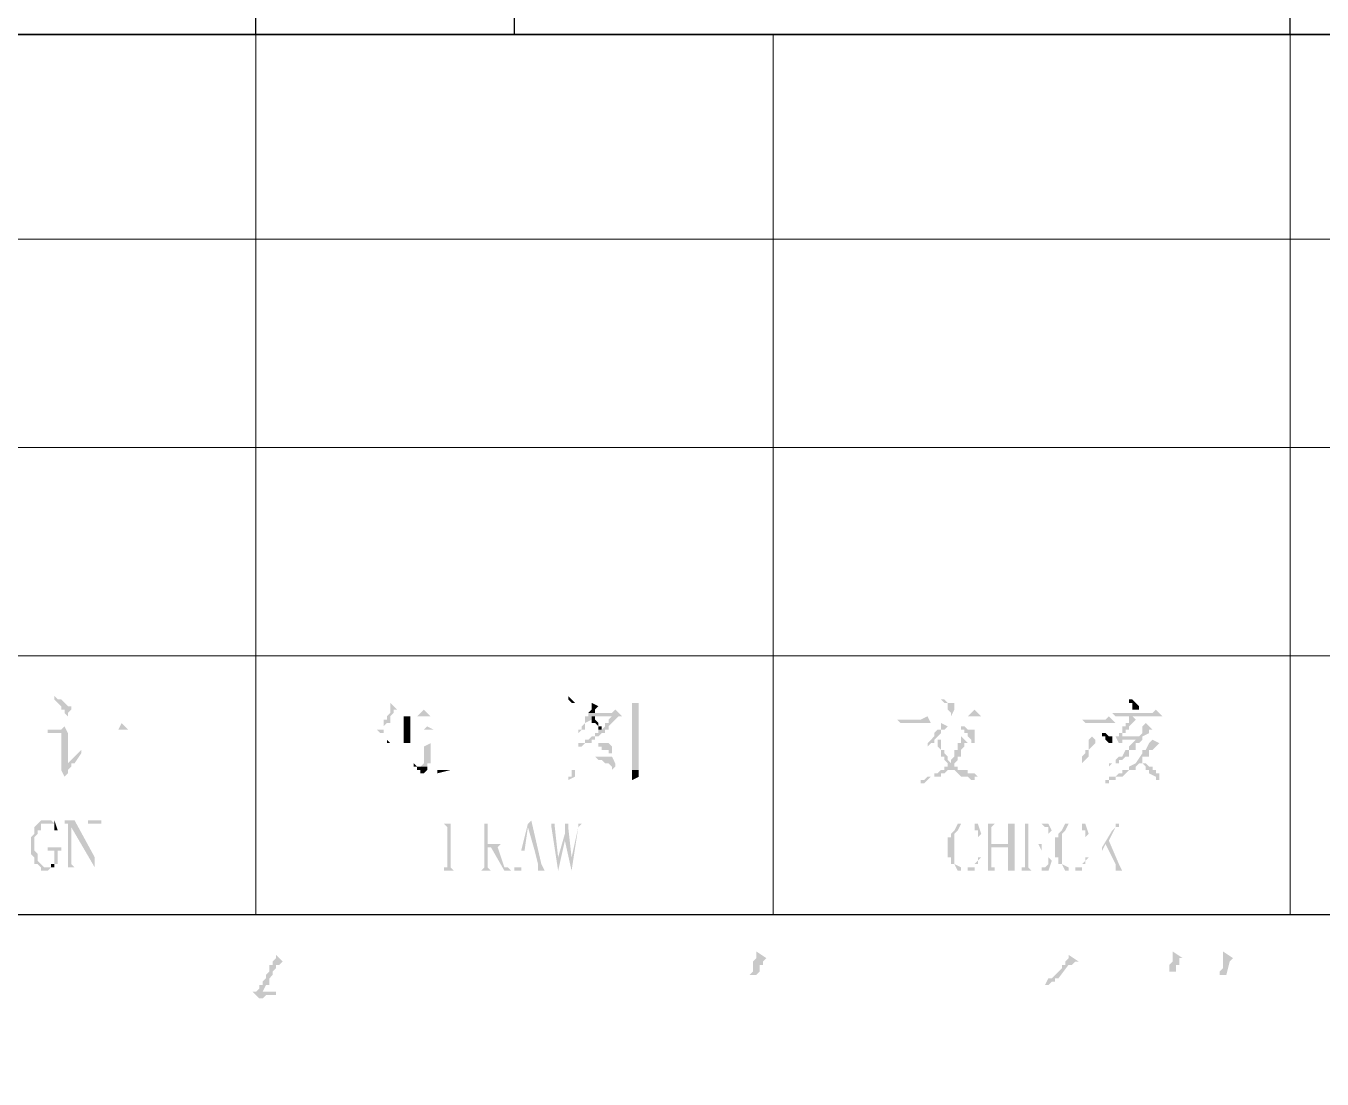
# Model space of a CAD drawing. Header units: millimetres. Extents: x -219 to 948, y -831 to -7.
# Drawn here: x 810.5 to 880, y -756.5 to -700.1 of the extents above; entities that cross this region are included whole.
import ezdxf

# ---------------------------------------------------------------- set-up
doc = ezdxf.new("R2010")
doc.units = ezdxf.units.MM
doc.layers.add('1', color=7, linetype='Continuous')

msp = doc.modelspace()

# ---------------------------------------------------------------- hatches: boundary and pattern name
h = msp.add_hatch(color=0)
h.dxf.hatch_style = 2
h.paths.add_polyline_path([(812.015, -735.989), (812.015, -736.169), (812.375, -736.529), (812.375, -736.709), (812.555, -736.709), (812.555, -736.889), (812.735, -737.069), (812.735, -736.889), (812.915, -736.709), (812.915, -736.529), (812.735, -736.529), (812.375, -736.169), (812.195, -736.169)])
h = msp.add_hatch(color=0)
h.dxf.hatch_style = 2
h.paths.add_polyline_path([(830.015, -736.349), (830.015, -736.529), (830.015, -736.889), (829.835, -737.069), (831.095, -737.069), (830.015, -737.069), (830.195, -736.889), (830.195, -736.709), (830.375, -736.709)])
h = msp.add_hatch(color=0)
h.dxf.hatch_style = 2
h.paths.add_polyline_path([(839.555, -735.989), (839.555, -736.169), (839.735, -736.349), (839.915, -736.349)])
h = msp.add_hatch(color=0)
h.dxf.hatch_style = 2
h.paths.add_polyline_path([(843.335, -736.349), (842.975, -736.349), (842.975, -739.949), (839.735, -739.949), (839.735, -740.309), (839.555, -740.309), (839.555, -740.489), (839.915, -740.309), (839.915, -739.949), (843.335, -739.949)])
h = msp.add_hatch(color=0)
h.dxf.hatch_style = 2
h.paths.add_polyline_path([(840.815, -736.349), (840.815, -736.529), (840.815, -736.709), (840.635, -736.889), (840.995, -736.889), (840.995, -736.709), (841.175, -736.529)])
h = msp.add_hatch(color=0)
h.dxf.hatch_style = 2
h.paths.add_polyline_path([(859.715, -736.169), (859.535, -736.169), (859.715, -736.349), (859.895, -736.349), (859.895, -736.709), (860.075, -736.889), (860.075, -737.069), (860.255, -736.709), (860.255, -736.529), (860.255, -736.349), (860.075, -736.349), (859.895, -736.349)])
h = msp.add_hatch(color=0)
h.dxf.hatch_style = 2
h.paths.add_polyline_path([(869.615, -736.169), (869.615, -736.349), (869.795, -736.349), (869.795, -736.709), (869.975, -736.709), (869.975, -736.889), (869.975, -736.709), (870.155, -736.709), (870.155, -736.529), (869.795, -736.169)])
h = msp.add_hatch(color=0)
h.dxf.hatch_style = 2
h.paths.add_polyline_path([(831.815, -736.709), (831.455, -737.069), (829.835, -737.069), (829.835, -737.249), (829.655, -737.249), (829.655, -737.429), (829.655, -737.789), (829.655, -737.609), (829.835, -737.429), (830.015, -737.429), (830.015, -737.249), (830.015, -737.069), (832.175, -737.069)])
h = msp.add_hatch(color=0)
h.dxf.hatch_style = 2
h.paths.add_polyline_path([(831.095, -737.789), (831.095, -737.069), (830.735, -737.069), (830.735, -737.789)])
h = msp.add_hatch(color=0)
h.dxf.hatch_style = 2
h.paths.add_polyline_path([(842.075, -736.709), (841.895, -736.889), (840.635, -736.889), (841.895, -737.069), (841.715, -737.249), (841.715, -737.429), (841.535, -737.429), (841.535, -737.609), (841.355, -737.789), (841.175, -737.789), (841.175, -737.969), (840.995, -737.969), (840.995, -738.149), (840.815, -738.149), (840.635, -738.329), (840.455, -738.329), (840.455, -738.509), (840.275, -738.509), (840.095, -738.509), (840.095, -738.689), (839.915, -738.689), (840.275, -738.689), (840.455, -738.509), (840.635, -738.509), (840.815, -738.509), (840.815, -738.329), (840.995, -738.329), (840.995, -738.149), (841.175, -738.149), (841.355, -737.969), (841.715, -737.969), (841.535, -737.969), (841.535, -737.789), (841.715, -737.789), (841.715, -737.609), (842.255, -737.069), (842.435, -737.069)])
h = msp.add_hatch(color=0)
h.dxf.hatch_style = 2
h.paths.add_polyline_path([(840.635, -736.889), (840.635, -737.069), (840.455, -737.069), (840.455, -737.249), (840.455, -737.429), (840.275, -737.609), (840.275, -737.789), (840.095, -737.789), (840.095, -737.969), (840.275, -737.789), (840.455, -737.789), (840.455, -737.609), (840.455, -737.429), (840.815, -737.249), (840.815, -737.069), (840.995, -737.069), (840.815, -737.069), (841.895, -737.069)])
h = msp.add_hatch(color=0)
h.dxf.hatch_style = 2
h.paths.add_polyline_path([(840.995, -737.069), (840.815, -737.069), (840.815, -737.429), (840.995, -737.429), (841.175, -737.609), (841.175, -737.789), (841.355, -737.789), (841.355, -737.609), (841.175, -737.609), (841.175, -737.429), (840.995, -737.249)])
h = msp.add_hatch(color=0)
h.dxf.hatch_style = 2
h.paths.add_polyline_path([(858.815, -737.069), (858.455, -737.249), (857.195, -737.249), (857.375, -737.429), (858.995, -737.429)])
h = msp.add_hatch(color=0)
h.dxf.hatch_style = 2
h.paths.add_polyline_path([(861.335, -736.709), (860.975, -737.069), (858.815, -737.069), (858.995, -737.069), (861.695, -737.069)])
h = msp.add_hatch(color=0)
h.dxf.hatch_style = 2
h.paths.add_polyline_path([(868.535, -737.069), (868.355, -737.249), (867.095, -737.249), (867.275, -737.429), (867.455, -737.429), (868.895, -737.429)])
h = msp.add_hatch(color=0)
h.dxf.hatch_style = 2
h.paths.add_polyline_path([(871.055, -736.709), (870.875, -736.889), (868.715, -736.889), (868.895, -737.069), (869.075, -737.069), (871.415, -737.069)])
h = msp.add_hatch(color=0)
h.dxf.hatch_style = 2
h.paths.add_polyline_path([(869.795, -737.069), (869.615, -737.069), (869.615, -737.249), (869.615, -737.429), (869.435, -737.429), (869.435, -737.609), (869.255, -737.609), (869.255, -737.789), (869.255, -737.969), (869.075, -737.969), (869.075, -738.149), (868.895, -738.149), (869.075, -738.509), (869.255, -738.509), (869.255, -738.329), (869.975, -738.329), (869.975, -738.149), (870.335, -738.149), (869.255, -738.149), (869.255, -737.969), (869.435, -737.969), (869.435, -737.789), (869.615, -737.789), (869.615, -737.609), (869.975, -737.249)])
h = msp.add_hatch(color=0)
h.dxf.hatch_style = 2
h.paths.add_polyline_path([(812.555, -737.609), (812.375, -737.789), (811.655, -737.789), (811.655, -737.969), (812.735, -737.969)])
h = msp.add_hatch(color=0)
h.dxf.hatch_style = 2
h.paths.add_polyline_path([(815.615, -737.429), (815.435, -737.789), (813.095, -737.789), (815.975, -737.789)])
h = msp.add_hatch(color=0)
h.dxf.hatch_style = 2
h.paths.add_polyline_path([(831.995, -737.609), (831.815, -737.789), (829.295, -737.789), (829.475, -737.969), (829.655, -737.969), (829.655, -737.789), (832.355, -737.789)])
h = msp.add_hatch(color=0)
h.dxf.hatch_style = 2
h.paths.add_polyline_path([(831.095, -738.509), (831.095, -737.789), (830.735, -737.789), (830.735, -738.509)])
h = msp.add_hatch(color=0)
h.dxf.hatch_style = 2
h.paths.add_polyline_path([(859.535, -737.429), (859.535, -737.789), (859.355, -737.789), (859.175, -737.969), (859.175, -738.149), (858.815, -738.509), (858.815, -738.689), (858.995, -738.509), (859.175, -738.509), (859.175, -738.329), (859.535, -737.969), (859.535, -737.789), (859.715, -737.789), (859.895, -737.609)])
h = msp.add_hatch(color=0)
h.dxf.hatch_style = 2
h.paths.add_polyline_path([(860.435, -737.429), (860.255, -737.429), (860.435, -737.429), (860.615, -737.609), (860.615, -737.789), (860.795, -737.789), (860.795, -737.969), (860.975, -737.969), (860.975, -738.149), (861.155, -738.329), (861.155, -738.509), (861.335, -738.509), (861.335, -738.329), (861.335, -738.149), (861.335, -737.969), (861.335, -737.789), (861.155, -737.789), (860.975, -737.789), (860.795, -737.609), (860.615, -737.609)])
h = msp.add_hatch(color=0)
h.dxf.hatch_style = 2
h.paths.add_polyline_path([(870.515, -737.429), (870.335, -737.609), (870.335, -737.789), (870.335, -737.969), (870.155, -738.149), (869.255, -738.149), (870.335, -738.149), (870.695, -737.969), (870.695, -737.789), (870.875, -737.789)])
h = msp.add_hatch(color=0)
h.dxf.hatch_style = 2
h.paths.add_polyline_path([(812.735, -737.969), (812.375, -737.969), (812.375, -739.949), (812.555, -740.309), (812.735, -740.129), (812.735, -739.949), (812.915, -739.769), (812.735, -739.589), (812.735, -738.149)])
h = msp.add_hatch(color=0)
h.dxf.hatch_style = 2
h.paths.add_polyline_path([(829.835, -738.329), (829.835, -738.509), (830.015, -738.509)])
h = msp.add_hatch(color=0)
h.dxf.hatch_style = 2
h.paths.add_polyline_path([(832.175, -738.509), (831.815, -738.689), (831.815, -739.589), (831.635, -739.769), (831.995, -739.769), (831.995, -739.589), (832.175, -739.589), (832.175, -738.689)])
h = msp.add_hatch(color=0)
h.dxf.hatch_style = 2
h.paths.add_polyline_path([(840.995, -738.509), (841.175, -738.509), (841.175, -738.689), (841.355, -738.689), (841.355, -738.869), (841.535, -738.869), (841.715, -738.869), (841.715, -739.049), (841.895, -739.049), (841.895, -738.689), (841.715, -738.509), (841.355, -738.509), (841.175, -738.509)])
h = msp.add_hatch(color=0)
h.dxf.hatch_style = 2
h.paths.add_polyline_path([(860.615, -738.149), (860.615, -738.509), (860.435, -738.509), (860.435, -738.869), (860.255, -738.869), (860.255, -739.049), (860.255, -739.229), (860.075, -739.409), (860.075, -739.589), (859.895, -739.589), (859.895, -739.769), (859.715, -739.769), (859.715, -739.949), (859.535, -739.949), (859.355, -740.129), (859.175, -740.129), (859.175, -740.309), (858.995, -740.309), (858.815, -740.309), (858.635, -740.489), (858.455, -740.489), (858.455, -740.669), (858.635, -740.669), (858.815, -740.489), (858.995, -740.309), (859.175, -740.309), (859.535, -740.309), (859.535, -740.129), (859.715, -740.129), (859.895, -739.949), (860.075, -739.949), (860.075, -739.769), (860.435, -739.769), (860.255, -739.769), (860.255, -739.589), (860.435, -739.409), (860.435, -739.229), (860.615, -739.229), (860.615, -739.049), (860.615, -738.869), (860.795, -738.689), (860.795, -738.509), (860.975, -738.509)])
h = msp.add_hatch(color=0)
h.dxf.hatch_style = 2
h.paths.add_polyline_path([(859.355, -738.329), (859.355, -738.689), (859.535, -738.869), (859.535, -739.049), (859.535, -739.229), (859.715, -739.229), (859.715, -739.409), (859.895, -739.589), (860.075, -739.589), (859.895, -739.409), (859.895, -739.229), (859.715, -739.049), (859.715, -738.869), (859.535, -738.869), (859.535, -738.689), (859.535, -738.509), (859.535, -738.329)])
h = msp.add_hatch(color=0)
h.dxf.hatch_style = 2
h.paths.add_polyline_path([(867.635, -738.149), (867.455, -738.329), (867.455, -738.509), (867.455, -738.689), (867.455, -738.869), (867.275, -738.869), (867.275, -739.049), (867.095, -739.229), (867.095, -739.409), (867.095, -739.589), (867.455, -739.229), (867.455, -739.049), (867.455, -738.869), (867.815, -738.509), (867.815, -738.329)])
h = msp.add_hatch(color=0)
h.dxf.hatch_style = 2
h.paths.add_polyline_path([(868.175, -737.969), (868.175, -738.149), (868.355, -738.149), (868.355, -738.329), (868.535, -738.509), (868.715, -738.509), (868.715, -738.149), (868.535, -738.149), (868.355, -737.969)])
h = msp.add_hatch(color=0)
h.dxf.hatch_style = 2
h.paths.add_polyline_path([(870.335, -738.149), (869.975, -738.149), (869.975, -738.329), (869.615, -738.689), (869.615, -738.869), (869.435, -738.869), (869.255, -739.229), (869.075, -739.229), (868.895, -739.409), (868.895, -739.589), (868.715, -739.589), (868.535, -739.589), (868.535, -739.769), (868.715, -739.589), (868.895, -739.589), (869.075, -739.589), (869.075, -739.409), (869.255, -739.409), (869.435, -739.229), (869.615, -739.229), (869.615, -739.049), (869.615, -738.869), (869.795, -738.869), (869.975, -738.869), (869.975, -738.689), (869.975, -738.509), (870.155, -738.509), (870.335, -738.329)])
h = msp.add_hatch(color=0)
h.dxf.hatch_style = 2
h.paths.add_polyline_path([(870.875, -738.329), (870.695, -738.509), (870.515, -738.869), (870.335, -738.869), (870.335, -739.049), (869.975, -739.589), (870.335, -739.589), (870.515, -739.769), (870.515, -739.949), (870.695, -739.949), (870.695, -740.129), (871.055, -740.309), (871.055, -740.489), (871.235, -740.489), (871.235, -740.129), (871.055, -740.129), (871.055, -739.949), (870.875, -739.949), (870.875, -739.769), (870.695, -739.769), (870.515, -739.589), (870.335, -739.589), (870.335, -739.409), (870.335, -739.229), (870.515, -739.229), (870.695, -739.229), (870.695, -739.049), (870.695, -738.869), (870.875, -738.869), (871.055, -738.689), (871.235, -738.509)])
h = msp.add_hatch(color=0)
h.dxf.hatch_style = 2
h.paths.add_polyline_path([(813.455, -738.869), (812.735, -739.589), (812.915, -739.769), (812.915, -739.589), (813.095, -739.589), (813.455, -739.049), (813.455, -738.869), (813.635, -738.869)])
h = msp.add_hatch(color=0)
h.dxf.hatch_style = 2
h.paths.add_polyline_path([(840.635, -739.229), (840.815, -739.229), (840.995, -739.229), (841.175, -739.409), (841.355, -739.409), (841.535, -739.589), (841.715, -739.589), (841.895, -739.769), (841.895, -739.949), (842.075, -739.769), (842.075, -739.589), (841.895, -739.229), (841.355, -739.229), (841.175, -739.229)])
h = msp.add_hatch(color=0)
h.dxf.hatch_style = 2
h.paths.add_polyline_path([(831.275, -739.589), (831.275, -739.769), (831.455, -739.769), (831.455, -739.949), (831.635, -739.949), (831.635, -740.129), (831.815, -740.129), (831.995, -739.949), (831.995, -739.769), (831.455, -739.769)])
h = msp.add_hatch(color=0)
h.dxf.hatch_style = 2
h.paths.add_polyline_path([(832.535, -739.949), (832.535, -740.129), (833.255, -739.949), (832.715, -739.949)])
h = msp.add_hatch(color=0)
h.dxf.hatch_style = 2
h.paths.add_polyline_path([(843.335, -739.949), (842.975, -739.949), (842.975, -740.489), (843.335, -740.309), (843.335, -740.129)])
h = msp.add_hatch(color=0)
h.dxf.hatch_style = 2
h.paths.add_polyline_path([(860.435, -739.769), (860.075, -739.769), (860.075, -739.949), (860.255, -739.949), (860.615, -740.309), (860.795, -740.309), (860.975, -740.309), (861.155, -740.489), (861.335, -740.489), (861.335, -740.669), (861.335, -740.309), (861.695, -740.309), (861.515, -740.309), (861.335, -740.129), (860.975, -740.129), (860.975, -739.949), (860.615, -739.949), (860.435, -739.949)])
h = msp.add_hatch(color=0)
h.dxf.hatch_style = 2
h.paths.add_polyline_path([(869.975, -739.589), (869.615, -739.769), (869.615, -739.949), (869.435, -739.949), (869.255, -739.949), (869.255, -740.129), (869.075, -740.129), (868.895, -740.309), (868.535, -740.309), (868.535, -740.489), (868.355, -740.489), (868.355, -740.669), (868.535, -740.669), (868.535, -740.489), (868.895, -740.489), (868.895, -740.309), (869.075, -740.309), (869.255, -740.309), (869.615, -739.949), (869.795, -739.949), (869.975, -739.949), (869.975, -739.769), (870.155, -739.589), (870.335, -739.589)])
h = msp.add_hatch(color=0)
h.dxf.hatch_style = 2
h.paths.add_polyline_path([(811.655, -742.649), (811.295, -742.649), (810.935, -743.009), (810.935, -743.189), (810.935, -743.369), (810.755, -743.549), (810.755, -744.449), (810.935, -744.629), (810.935, -744.809), (810.935, -744.989), (811.115, -744.989), (811.295, -745.169), (811.295, -745.349), (811.655, -745.349), (811.835, -745.169), (812.015, -745.169), (811.475, -745.169), (811.295, -744.989), (811.115, -744.809), (811.115, -744.449), (810.935, -744.269), (810.935, -743.549), (811.115, -743.369), (811.115, -743.189), (811.295, -743.189), (811.295, -742.829), (812.015, -742.829), (811.835, -742.649)])
h = msp.add_hatch(color=0)
h.dxf.hatch_style = 2
h.paths.add_polyline_path([(812.015, -742.649), (812.015, -742.829), (811.655, -742.829), (811.835, -742.829), (812.015, -742.829), (812.015, -743.009), (812.015, -743.189), (812.195, -743.189), (812.195, -743.369), (812.195, -743.189)])
h = msp.add_hatch(color=0)
h.dxf.hatch_style = 2
h.paths.add_polyline_path([(813.095, -742.649), (812.555, -742.649), (812.555, -742.829), (812.735, -742.829), (812.915, -743.009), (814.175, -745.169), (814.175, -744.629)])
h = msp.add_hatch(color=0)
h.dxf.hatch_style = 2
h.paths.add_polyline_path([(814.535, -742.649), (813.815, -742.649), (813.815, -742.829), (814.175, -742.829), (814.175, -745.169), (814.175, -742.829), (814.535, -742.829)])
h = msp.add_hatch(color=0)
h.dxf.hatch_style = 2
h.paths.add_polyline_path([(837.575, -742.649), (837.395, -742.829), (837.395, -743.009), (837.755, -744.269), (837.215, -744.269), (837.755, -744.269), (837.935, -744.989), (837.935, -745.349), (837.755, -745.349), (838.295, -745.349), (838.115, -744.989)])
h = msp.add_hatch(color=0)
h.dxf.hatch_style = 2
h.paths.add_polyline_path([(812.735, -742.829), (812.735, -745.169), (812.555, -745.169), (813.095, -745.169), (812.915, -744.989), (812.915, -743.009)])
h = msp.add_hatch(color=0)
h.dxf.hatch_style = 2
h.paths.add_polyline_path([(832.895, -742.829), (833.075, -743.009), (833.075, -745.169), (832.895, -745.169), (832.895, -745.349), (833.435, -745.349), (833.255, -745.169), (833.255, -742.829), (833.435, -742.829)])
h = msp.add_hatch(color=0)
h.dxf.hatch_style = 2
h.paths.add_polyline_path([(834.875, -742.829), (835.055, -742.829), (835.055, -745.169), (834.875, -745.349), (834.695, -745.349), (835.415, -745.349), (835.235, -745.169), (835.235, -744.089), (835.775, -744.089), (835.955, -743.909), (835.235, -743.909), (835.235, -742.829), (835.415, -742.829)])
h = msp.add_hatch(color=0)
h.dxf.hatch_style = 2
h.paths.add_polyline_path([(837.395, -742.829), (836.855, -744.989), (836.855, -745.169), (836.675, -745.169), (836.675, -745.349), (836.495, -745.349), (837.215, -745.349), (837.035, -745.349), (837.035, -745.169), (836.855, -745.169), (836.855, -744.989), (837.035, -744.269), (837.755, -744.269), (837.215, -744.269), (837.395, -743.009)])
h = msp.add_hatch(color=0)
h.dxf.hatch_style = 2
h.paths.add_polyline_path([(839.015, -742.829), (838.475, -742.829), (838.655, -742.829), (838.655, -743.009), (839.015, -745.349), (839.015, -744.629), (838.835, -743.009), (838.835, -742.829)])
h = msp.add_hatch(color=0)
h.dxf.hatch_style = 2
h.paths.add_polyline_path([(839.375, -743.369), (839.015, -744.629), (839.015, -745.349), (839.375, -743.729)])
h = msp.add_hatch(color=0)
h.dxf.hatch_style = 2
h.paths.add_polyline_path([(839.735, -742.829), (839.195, -742.829), (839.375, -742.829), (839.375, -743.009), (839.375, -743.369), (839.375, -743.729), (839.735, -745.349), (839.735, -744.629), (839.555, -743.009), (839.555, -742.829)])
h = msp.add_hatch(color=0)
h.dxf.hatch_style = 2
h.paths.add_polyline_path([(840.455, -742.829), (839.915, -742.829), (840.095, -742.829), (840.095, -743.009), (839.735, -744.629), (839.735, -745.349), (840.095, -743.009), (840.275, -742.829)])
h = msp.add_hatch(color=0)
h.dxf.hatch_style = 2
h.paths.add_polyline_path([(860.615, -742.829), (860.435, -742.829), (860.255, -743.189), (860.075, -743.369), (860.075, -743.549), (859.895, -743.549), (859.895, -744.629), (860.075, -744.629), (860.075, -744.989), (860.255, -744.989), (860.435, -745.349), (860.975, -745.349), (860.615, -745.349), (860.615, -745.169), (860.255, -744.989), (860.255, -744.629), (860.255, -744.449), (860.255, -743.729), (860.255, -743.549), (860.255, -743.369), (860.435, -743.189), (860.615, -742.829), (860.975, -742.829)])
h = msp.add_hatch(color=0)
h.dxf.hatch_style = 2
h.paths.add_polyline_path([(861.515, -742.829), (861.335, -742.829), (860.615, -742.829), (861.335, -742.829), (861.335, -743.009), (861.335, -743.189), (861.515, -743.189), (861.515, -743.549), (861.695, -743.369)])
h = msp.add_hatch(color=0)
h.dxf.hatch_style = 2
h.paths.add_polyline_path([(860.975, -742.829), (860.615, -742.829), (861.335, -742.829)])
h = msp.add_hatch(color=0)
h.dxf.hatch_style = 2
h.paths.add_polyline_path([(862.415, -742.829), (861.695, -742.829), (862.055, -742.829), (862.055, -745.349), (861.695, -745.349), (862.415, -745.349), (862.415, -745.169), (862.235, -745.169), (862.235, -744.089), (863.135, -744.089), (862.235, -743.909), (862.235, -743.009)])
h = msp.add_hatch(color=0)
h.dxf.hatch_style = 2
h.paths.add_polyline_path([(863.495, -742.829), (862.955, -742.829), (863.135, -742.829), (863.135, -743.009), (863.135, -743.909), (862.235, -743.909), (863.135, -744.089), (863.135, -745.169), (863.135, -745.349), (862.955, -745.349), (863.495, -745.349), (863.495, -745.169)])
h = msp.add_hatch(color=0)
h.dxf.hatch_style = 2
h.paths.add_polyline_path([(863.855, -742.829), (864.035, -742.829), (864.035, -745.169), (863.855, -745.169), (863.855, -745.349), (864.395, -745.349), (864.215, -745.169), (864.215, -743.909), (864.575, -743.909), (864.215, -743.909), (864.215, -742.829), (864.755, -742.829)])
h = msp.add_hatch(color=0)
h.dxf.hatch_style = 2
h.paths.add_polyline_path([(865.295, -742.829), (863.855, -742.829), (864.935, -742.829), (865.115, -743.009), (865.295, -743.009), (865.295, -743.189), (865.295, -743.369), (865.475, -743.189)])
h = msp.add_hatch(color=0)
h.dxf.hatch_style = 2
h.paths.add_polyline_path([(866.375, -742.829), (866.195, -742.829), (866.015, -743.189), (865.835, -743.369), (865.835, -743.549), (865.655, -743.549), (865.655, -744.629), (865.835, -744.629), (865.835, -744.989), (866.015, -744.989), (866.195, -745.349), (866.735, -745.349), (866.375, -745.349), (866.375, -745.169), (866.015, -744.989), (866.015, -744.629), (866.015, -744.449), (866.015, -743.729), (866.015, -743.549), (866.015, -743.369), (866.195, -743.189), (866.375, -742.829), (866.735, -742.829)])
h = msp.add_hatch(color=0)
h.dxf.hatch_style = 2
h.paths.add_polyline_path([(867.275, -742.829), (867.095, -742.829), (866.375, -742.829), (867.095, -742.829), (867.095, -743.009), (867.095, -743.189), (867.275, -743.189), (867.275, -743.549), (867.455, -743.369)])
h = msp.add_hatch(color=0)
h.dxf.hatch_style = 2
h.paths.add_polyline_path([(866.735, -742.829), (866.375, -742.829), (867.095, -742.829)])
h = msp.add_hatch(color=0)
h.dxf.hatch_style = 2
h.paths.add_polyline_path([(869.255, -742.829), (868.535, -742.829), (868.895, -742.829), (868.895, -743.009), (868.715, -743.189), (868.175, -744.089), (868.175, -744.269), (868.355, -743.909), (868.535, -743.729), (868.895, -743.009), (869.075, -743.009), (869.075, -742.829)])
h = msp.add_hatch(color=0)
h.dxf.hatch_style = 2
h.paths.add_polyline_path([(812.375, -744.089), (811.655, -744.089), (811.655, -744.269), (812.015, -744.269), (812.015, -744.989), (812.195, -744.989), (812.195, -744.269), (812.375, -744.269)])
h = msp.add_hatch(color=0)
h.dxf.hatch_style = 2
h.paths.add_polyline_path([(835.775, -744.089), (835.415, -744.089), (836.135, -745.349), (836.495, -745.349), (836.315, -745.169), (836.135, -745.169)])
h = msp.add_hatch(color=0)
h.dxf.hatch_style = 2
h.paths.add_polyline_path([(864.935, -743.549), (864.935, -743.909), (864.755, -743.909), (864.215, -743.909), (864.755, -743.909), (864.935, -744.269), (864.935, -744.449)])
h = msp.add_hatch(color=0)
h.dxf.hatch_style = 2
h.paths.add_polyline_path([(868.535, -743.729), (868.355, -743.909), (868.895, -744.989), (868.895, -745.349), (868.715, -745.349), (869.255, -745.349), (869.075, -744.989)])
h = msp.add_hatch(color=0)
h.dxf.hatch_style = 2
h.paths.add_polyline_path([(861.515, -744.629), (861.515, -744.809), (861.335, -744.989), (861.335, -745.169), (860.975, -745.169), (860.975, -745.349), (860.435, -745.349), (860.615, -745.349), (860.975, -745.349), (861.155, -745.349), (861.335, -745.349), (861.335, -745.169), (861.335, -744.989), (861.515, -744.989), (861.515, -744.809), (861.695, -744.629)])
h = msp.add_hatch(color=0)
h.dxf.hatch_style = 2
h.paths.add_polyline_path([(865.295, -744.629), (865.295, -744.989), (865.115, -745.169), (864.935, -745.169), (864.935, -745.349), (863.855, -745.349), (865.295, -745.349), (865.475, -744.809)])
h = msp.add_hatch(color=0)
h.dxf.hatch_style = 2
h.paths.add_polyline_path([(867.275, -744.629), (867.275, -744.809), (867.095, -744.989), (867.095, -745.169), (866.735, -745.169), (866.735, -745.349), (866.195, -745.349), (866.375, -745.349), (866.735, -745.349), (866.915, -745.349), (867.095, -745.349), (867.095, -745.169), (867.095, -744.989), (867.275, -744.989), (867.275, -744.809), (867.455, -744.629)])
h = msp.add_hatch(color=0)
h.dxf.hatch_style = 2
h.paths.add_polyline_path([(812.015, -744.989), (811.835, -744.989), (811.835, -745.169), (811.655, -745.169), (812.015, -745.169), (812.015, -744.989), (812.195, -744.989)])
h = msp.add_hatch(color=0)
h.dxf.hatch_style = 2
h.paths.add_polyline_path([(849.635, -749.669), (849.635, -750.029), (849.455, -750.209), (849.455, -750.389), (849.455, -750.749), (849.275, -750.929), (849.635, -750.929), (849.815, -750.749), (849.815, -750.569), (849.815, -750.389), (849.995, -750.389), (849.995, -750.209), (850.175, -750.029)])
h = msp.add_hatch(color=0)
h.dxf.hatch_style = 2
h.paths.add_polyline_path([(871.955, -749.669), (871.955, -750.209), (871.775, -750.389), (871.775, -750.749), (872.135, -750.749), (872.135, -750.389), (872.315, -750.389), (872.315, -750.029), (872.495, -750.029)])
h = msp.add_hatch(color=0)
h.dxf.hatch_style = 2
h.paths.add_polyline_path([(874.655, -749.669), (874.655, -750.029), (874.655, -750.209), (874.655, -750.569), (874.475, -750.749), (874.475, -750.929), (874.835, -750.929), (875.015, -750.209), (875.195, -750.029)])
h = msp.add_hatch(color=0)
h.dxf.hatch_style = 2
h.paths.add_polyline_path([(823.895, -749.849), (823.895, -750.029), (823.715, -750.209), (823.715, -750.389), (823.535, -750.389), (823.535, -750.749), (823.355, -750.929), (823.355, -751.109), (823.175, -751.289), (823.175, -751.469), (822.995, -751.469), (822.995, -751.649), (822.815, -751.829), (822.635, -751.829), (822.995, -752.189), (823.175, -752.189), (823.355, -752.009), (823.895, -752.009), (823.895, -751.829), (824.255, -751.829), (823.175, -751.829), (823.355, -751.469), (823.535, -751.469), (823.535, -751.289), (823.535, -751.109), (823.715, -750.929), (823.715, -750.749), (823.895, -750.569), (823.895, -750.389), (824.075, -750.389), (824.255, -750.209)])
h = msp.add_hatch(color=0)
h.dxf.hatch_style = 2
h.paths.add_polyline_path([(866.375, -749.849), (866.375, -750.029), (866.195, -750.209), (866.195, -750.389), (866.015, -750.389), (866.015, -750.569), (865.475, -751.109), (865.295, -751.109), (865.115, -751.469), (864.935, -751.469), (865.115, -751.469), (865.295, -751.469), (865.475, -751.289), (865.655, -751.289), (865.655, -751.109), (865.835, -751.109), (866.375, -750.389), (866.555, -750.389), (866.735, -750.209), (866.915, -750.209)])
h = msp.add_hatch(color=0)
h.dxf.hatch_style = 2
h.paths.add_polyline_path([(868.175, -754.709), (868.895, -754.709)])
h = msp.add_hatch(color=0)
h.dxf.hatch_style = 2
h.paths.add_polyline_path([(820.295, -756.509), (819.935, -756.509)])
h = msp.add_hatch(color=0)
h.dxf.hatch_style = 2
h.paths.add_polyline_path([(827.495, -756.509), (827.135, -756.509)])

# ---------------------------------------------------------------- linework, layer by layer
at = {"layer": '1', "color": 0, "lineweight": 25}
for points in [[(878.255, -700.529), (878.255, -495.149)], [(822.815, -700.529), (822.815, -683.789)], [(836.675, -700.529), (836.675, -683.789)], [(684.035, -700.529), (933.695, -700.529)], [(933.695, -700.529), (684.035, -700.529)], [(684.035, -747.689), (933.695, -747.689)]]:
    msp.add_lwpolyline(points, dxfattribs=at)
at = {"layer": '1', "color": 0, "lineweight": 5}
for points in [[(822.815, -747.689), (822.815, -700.529)], [(850.535, -747.689), (850.535, -700.529)], [(878.255, -747.689), (878.255, -700.529)], [(684.035, -711.509), (933.695, -711.509)], [(684.035, -722.669), (933.695, -722.669)], [(684.035, -733.829), (933.695, -733.829)]]:
    msp.add_lwpolyline(points, dxfattribs=at)

doc.saveas('drawing.dxf')
